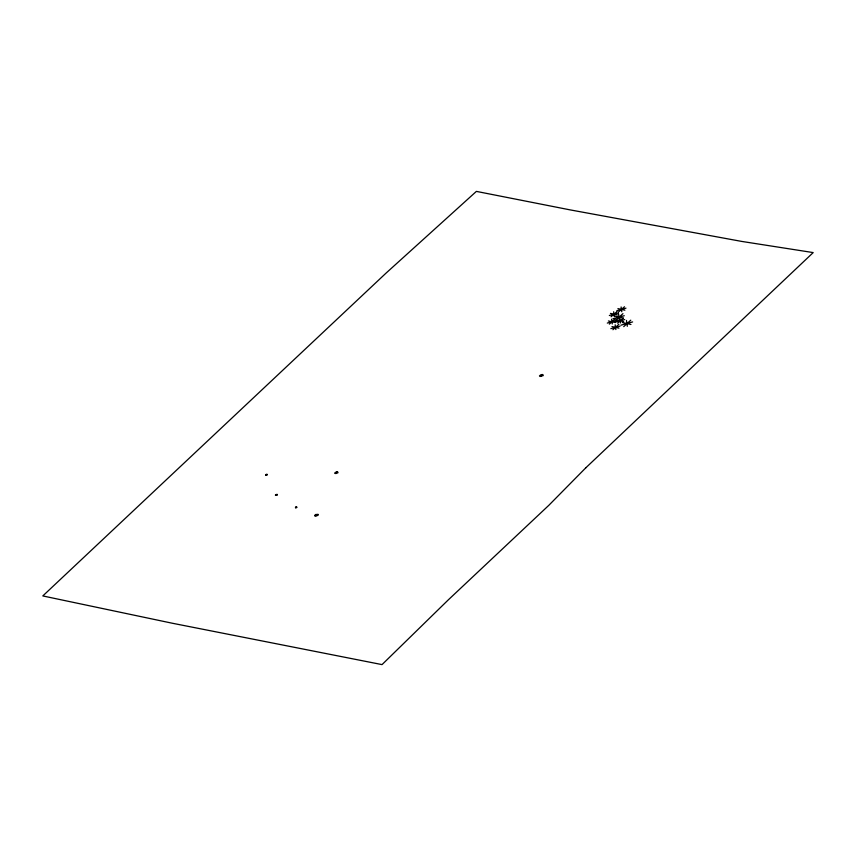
<?xml version="1.0" encoding="UTF-8"?>
<svg xmlns="http://www.w3.org/2000/svg" width="856" height="856" viewBox="0 0 856 856"><rect width="100%" height="100%" fill="white"/><g stroke="black" fill="none" stroke-linecap="round" stroke-linejoin="round"><path stroke-width="1.28" d="M624.259 315.725L612.939 318.753M622.997 318.079L614.383 316.025M276.328 495.357L276.67 494.319M617.037 311.573L611.056 316.752M624.495 306.78L618.514 311.959M622.943 313.649L615.689 320.197M630.765 320.176L623.735 326.639M615.303 318.721L609.344 324.135M618.877 324.306L612.928 329.721M315.201 516.329L317.18 514.189M623.403 318.015L617.668 323.204M265.959 475.166L267.019 474.245M295.598 507.769L296.583 506.923M335.274 473.603L337.414 471.763M540.168 376.522L542.565 374.447M275.878 495.303L277.376 494.404M625.961 308.16L616.802 310.707M618.503 312.954L609.344 315.5M616.459 320.529L607.3 323.076M624.709 319.545L615.55 322.091M620.033 326.104L610.874 328.651M632.627 321.92L620.985 325.152M314.751 515.687L318.336 514.403M539.451 375.923L543.121 374.907M265.745 474.984L267.372 474.534M334.643 473.079L337.906 472.17M295.406 507.608L296.893 507.191M630.947 324.478L622.408 322.498M275.375 495.1L277.151 494.864M624.88 310.182L617.914 308.609M617.422 314.976L610.456 313.403M623.639 321.567L616.662 320.005M615.378 322.552L608.413 320.979M618.952 328.137L611.987 326.564M314.965 514.98L318.068 515.312M540.297 375.078L543.089 375.709M335.402 472.319L337.885 472.876M265.895 474.695L267.126 474.973M295.545 507.341L296.679 507.597M275.835 494.608L276.852 495.175M315.971 514.36L316.763 516.104M627.32 326.286L626.453 320.433M619.412 319.898L618.524 313.917M620.536 322.98L619.83 318.229M615.86 329.539L615.154 324.799M612.286 323.953L611.569 319.213M621.103 306.983L621.798 311.755M613.645 311.777L614.341 316.549M541.399 374.521L541.677 376.426M336.376 471.827L336.622 473.518M295.909 506.966L296.026 507.747M266.302 474.288L266.419 475.134M585.814 467.804L548.803 505.34L448.341 599.831L382.033 664.609L172.249 623.222L42.8 595.937L386.013 273.15L476.385 191.391L569.946 209.848L741.638 241.403L813.2 252.584L585.814 467.804"/></g></svg>
